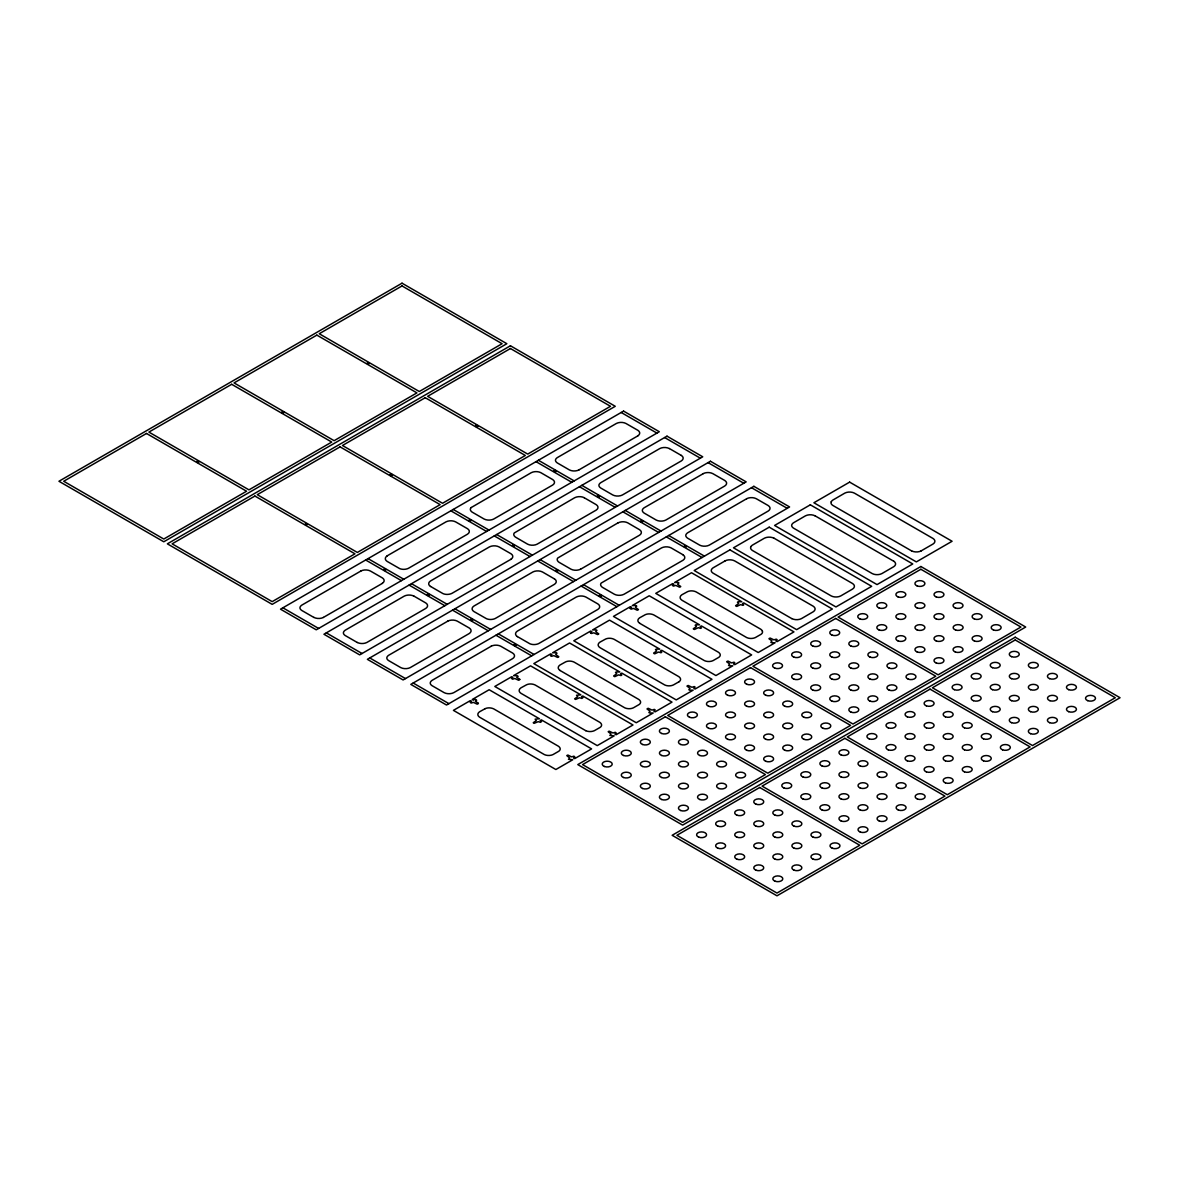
<?xml version="1.0" encoding="UTF-8"?>
<svg xmlns="http://www.w3.org/2000/svg" width="1179" height="1179" viewBox="0 0 1179 1179"><rect width="100%" height="100%" fill="white"/><g stroke="black" fill="none" stroke-linecap="round" stroke-linejoin="round"><path stroke-width="1.5" d="M360.907 571.004L301.942 605.048A8.297 4.79 0 0 0 300.35 606.581A6.219 3.596 0 0 0 300.527 609.322A8.489 4.908 0 0 0 301.942 610.545L313.85 617.428M387.11 555.869L446.075 521.825A7.074 4.082 0 0 1 455.58 521.855L467.518 528.708A7.074 4.082 0 0 1 467.488 534.19L408.553 568.249A7.413 4.274 0 0 1 403.94 569.339A6.588 3.802 0 0 1 399.475 568.484L387.11 561.381A7.074 4.082 0 0 1 387.154 555.898M323.385 617.428L382.35 583.384M578.904 469.905L637.868 435.862M510.949 559.288L451.984 593.332A7.413 4.274 0 0 1 447.372 594.408A6.588 3.802 0 0 1 442.906 593.553L430.541 586.449M447.769 621.156L388.805 655.2A8.297 4.79 0 0 0 387.213 656.732A6.219 3.596 0 0 0 387.39 659.474A8.489 4.908 0 0 0 388.805 660.697L400.713 667.579A7.074 4.082 0 0 0 410.277 667.594L469.213 633.536A7.074 4.082 0 0 0 469.257 628.009L457.305 621.156A7.074 4.082 0 0 0 447.74 621.127M618.12 522.798L557.785 557.991A6.219 3.581 0 0 0 557.299 560.158A7.767 4.48 0 0 0 559.155 562.354L571.063 569.221A7.074 4.082 0 0 0 580.554 569.206M580.599 569.221L639.563 535.178A7.074 4.082 0 0 0 639.519 529.695L627.655 522.798A7.074 4.082 0 0 0 618.15 522.828M725.159 560.865L713.236 567.747A7.988 4.613 0 0 0 711.556 569.472A6.278 3.625 0 0 0 711.983 572.228A8.651 4.996 0 0 0 713.236 573.245L791.861 618.651M921.108 550.902L933.031 544.02A7.074 4.082 0 0 0 933.061 538.494L854.407 493.131A7.074 4.082 0 0 0 844.842 493.102L832.963 499.999A7.988 4.613 0 0 0 831.283 501.723M485.144 708.682L479.573 711.777A7.089 4.097 0 0 0 479.647 717.23L544.403 754.604A6.735 3.891 0 0 0 552.98 754.589L558.654 751.332A6.322 3.655 0 0 0 560.04 748.149A7.914 4.569 0 0 0 558.242 746.13L493.913 708.992A7.84 4.524 0 0 0 490.7 707.989A6.19 3.581 0 0 0 485.144 708.682M585.801 730.7L521.015 693.34A7.089 4.097 0 0 1 520.926 687.858L526.541 684.793A6.19 3.581 0 0 1 532.097 684.085A7.84 4.524 0 0 1 535.31 685.087L599.639 722.226A7.914 4.569 0 0 1 601.437 724.245A6.322 3.655 0 0 1 600.052 727.443L594.363 730.685A6.735 3.891 0 0 1 585.816 730.7M911.588 550.902L832.963 505.511A8.651 4.996 0 0 1 831.711 504.479A6.278 3.625 0 0 1 831.283 501.738M815.087 515.827L893.711 561.219M621.186 412.473L656.924 433.106M664.632 437.556L700.355 458.189M708.063 462.625L743.802 483.257M751.495 487.693L787.233 508.326M669.392 448.551L681.3 455.433M773.999 538.169L852.609 583.561A7.074 4.082 0 0 1 852.579 589.043L840.701 595.955A7.074 4.082 0 0 1 831.21 595.926L752.556 550.549A8.489 4.908 0 0 1 751.156 549.326A6.219 3.596 0 0 1 750.979 546.584M538.405 460.267L574.144 480.899M581.837 485.35L617.575 505.983M625.268 510.419L661.006 531.051M668.699 535.502L704.438 556.134M536.018 461.652L571.756 482.285M579.449 486.721L615.187 507.353M622.88 511.804L658.619 532.436M666.312 536.872L702.05 557.505M584.209 497.73L596.132 504.612A7.074 4.082 0 0 1 596.161 510.124L537.167 544.153A7.074 4.082 0 0 1 527.602 544.167L515.724 537.27A7.767 4.48 0 0 1 513.867 535.074A6.219 3.581 0 0 1 514.353 532.923L574.689 497.73A7.074 4.082 0 0 1 584.253 497.7M682.995 554.764L671.087 547.881A7.074 4.082 0 0 0 661.581 547.896L601.216 583.06A6.219 3.581 0 0 0 600.73 585.226A7.767 4.48 0 0 0 602.587 587.422L614.495 594.304A7.074 4.082 0 0 0 623.986 594.275L682.995 560.261A7.074 4.082 0 0 0 682.95 554.778M453.222 509.446L488.961 530.078M496.654 534.529L532.392 555.162M540.085 559.598L575.824 580.23M583.517 584.681L619.255 605.313M450.85 510.816L486.588 531.464M494.281 535.9L530.019 556.532M537.712 560.968L573.451 581.601M581.144 586.051L616.882 606.684M639.681 623.293L704.467 660.653A6.735 3.891 0 0 0 713.03 660.638L718.718 657.381A6.322 3.655 0 0 0 720.104 654.198A7.914 4.569 0 0 0 718.306 652.179L653.977 615.04A7.84 4.524 0 0 0 650.764 614.023A6.19 3.581 0 0 0 645.208 614.731L639.622 617.825A7.089 4.097 0 0 0 639.711 623.278M554.381 578.86L542.473 571.977A7.074 4.082 0 0 0 532.908 571.962L473.973 606.021A7.074 4.082 0 0 0 473.943 611.547L486.337 618.621A6.588 3.802 0 0 0 490.803 619.491A7.413 4.274 0 0 0 495.416 618.4L554.381 584.357A7.074 4.082 0 0 0 554.425 578.83M517.404 636.601L529.769 643.705A6.588 3.802 0 0 0 534.234 644.559A7.413 4.274 0 0 0 538.847 643.483L597.812 609.44A7.074 4.082 0 0 0 597.856 603.913L585.904 597.06A7.074 4.082 0 0 0 576.339 597.031L517.404 631.104A7.074 4.082 0 0 0 517.375 636.616M368.054 558.625L403.793 579.257M411.486 583.693L447.224 604.326M454.917 608.777L490.656 629.409M498.349 633.845L534.087 654.478M560.025 670.483L624.811 707.842A6.735 3.891 0 0 0 633.388 707.827L639.062 704.57A6.322 3.655 0 0 0 640.448 701.387A7.914 4.569 0 0 0 638.65 699.368L574.32 662.23A7.84 4.524 0 0 0 571.108 661.213A6.19 3.581 0 0 0 565.552 661.92L559.981 665.015A7.089 4.097 0 0 0 560.054 670.468M365.667 559.996L401.405 580.628M409.098 585.079L444.837 605.711M452.53 610.147L488.268 630.78M495.961 635.23L531.7 655.863M413.873 596.073L425.781 602.955A7.074 4.082 0 0 1 425.737 608.438L366.816 642.496A7.074 4.082 0 0 1 357.325 642.481M357.281 642.496L345.373 635.628A8.489 4.908 0 0 1 343.973 634.405A6.219 3.596 0 0 1 343.796 631.649A8.297 4.79 0 0 1 345.373 630.117L404.338 596.073A7.074 4.082 0 0 1 413.829 596.102M282.886 607.804L318.61 628.436M326.318 632.872L362.056 653.505M369.749 657.941L405.488 678.588M413.181 683.024L448.919 703.657M510.92 559.259A7.074 4.082 0 0 0 510.993 553.762L499.041 546.909A7.074 4.082 0 0 0 489.477 546.879L430.541 580.952A7.074 4.082 0 0 0 430.512 586.464M669.363 448.58A7.074 4.082 0 0 0 659.827 448.536L600.892 482.594A8.356 4.834 0 0 0 599.418 483.935A6.219 3.581 0 0 0 599.359 486.676A8.445 4.878 0 0 0 600.892 488.106L612.8 494.974A7.074 4.082 0 0 0 622.365 495.003L681.3 460.93A7.074 4.082 0 0 0 681.344 455.418M360.877 570.975A7.074 4.082 0 0 1 370.398 571.019L382.35 577.887A7.074 4.082 0 0 1 382.305 583.369M323.414 617.442A7.074 4.082 0 0 1 313.879 617.398M637.839 435.832A7.074 4.082 0 0 0 637.913 430.335L625.961 423.482A7.074 4.082 0 0 0 616.396 423.453L557.461 457.526A8.356 4.834 0 0 0 555.987 458.852A6.219 3.581 0 0 0 555.928 461.608A8.445 4.878 0 0 0 557.461 463.023L569.369 469.905A7.074 4.082 0 0 0 578.933 469.92M762.386 631.148A6.322 3.655 0 0 1 761 634.331L755.312 637.588A6.735 3.891 0 0 1 746.764 637.603L681.963 600.244A7.089 4.097 0 0 1 681.889 594.761L687.49 591.696A6.19 3.581 0 0 1 693.06 590.988A7.84 4.524 0 0 1 696.258 591.991L760.588 629.129A7.914 4.569 0 0 1 762.386 631.148M750.964 546.584A8.297 4.79 0 0 1 752.556 545.052L764.464 538.169A7.074 4.082 0 0 1 773.955 538.199M725.114 560.85A7.074 4.082 0 0 1 734.65 560.895L813.304 606.271A7.074 4.082 0 0 1 813.274 611.739L801.396 618.651A7.074 4.082 0 0 1 791.89 618.621M815.057 515.842A7.074 4.082 0 0 0 805.522 515.798L793.644 522.695A8.356 4.834 0 0 0 792.185 524.036A6.219 3.581 0 0 0 792.111 526.792A8.445 4.878 0 0 0 793.644 528.207L872.268 573.598A7.074 4.082 0 0 0 881.833 573.613L893.711 566.716A7.074 4.082 0 0 0 893.756 561.189M921.153 550.917A7.074 4.082 0 0 1 911.618 550.873M478.379 703.273L475.329 701.284C478.851 700.252 474.194 698.174 473.427 700.193L472.234 699.501L489.152 689.73L539.422 718.763L535.133 719.175L536.327 720.546L533.276 722.683A1.99 1.15 0 0 0 534.175 723.317L538.228 721.651L540.542 722.344L541.559 721.46L540.129 720.546L541.323 719.853L591.593 748.886L574.674 758.642L573.495 757.964L574.88 757.036L573.967 756.166L571.579 756.859L567.998 755.091A1.99 1.15 0 0 0 566.79 755.621L569.678 757.964L568.47 759.291L572.773 759.748L555.854 769.519L453.414 710.362L470.333 700.606L471.526 701.284L470.126 702.212L471.04 703.082L473.427 702.389L477.141 704.143A1.99 1.15 0 0 0 478.232 703.627L478.365 703.406M519.777 679.369L519.659 679.679A1.99 1.15 0 0 1 518.539 680.239L514.825 678.485L512.541 679.222L511.524 678.352L512.909 677.394L511.73 676.702L494.812 686.473L597.252 745.614L614.171 735.843L609.867 735.401L611.076 734.06L608.187 731.717A1.99 1.15 0 0 1 609.263 731.201L612.977 732.955L615.364 732.277L616.278 733.132L614.893 734.06L616.072 734.753L632.99 724.982L582.721 695.964L581.527 696.642L582.971 697.6L581.94 698.44L579.626 697.747L575.573 699.412A1.99 1.15 0 0 1 574.674 698.793L577.725 696.642L576.531 695.271L580.82 694.858L530.55 665.84L513.631 675.596L517.581 675.818L518.097 676.495L516.726 677.394L519.777 679.369M369.454 363.294C366.978 366.212 366.035 360.656 369.454 363.294M477.849 425.884C475.52 428.832 474.4 423.202 477.849 425.928M199.059 461.667C196.672 464.511 195.729 459.147 199.059 461.667M307.454 524.257C305.14 527.16 304.02 521.722 307.454 524.301M550.519 655.495L550.726 655.863A5.733 3.316 0 0 0 551.521 656.32L553.835 655.627L557.52 657.381A1.872 1.076 0 0 0 558.802 656.732L555.736 654.522L556.989 653.21A5.733 3.316 0 0 0 556.134 652.724L552.642 652.739L569.56 642.968L619.83 671.986L616.425 671.942A5.733 3.316 0 0 0 615.512 672.443L616.735 673.784L613.684 675.906A1.872 1.076 0 0 0 614.804 676.643L618.636 674.874L620.95 675.567A5.733 3.316 0 0 0 621.76 675.11L620.537 673.784L621.731 673.091L672.001 702.109L655.097 711.88L653.903 711.188L655.141 709.876A5.733 3.316 0 0 0 654.301 709.39L651.987 710.097L648.303 708.328A1.872 1.076 0 0 0 647.035 708.977L650.086 711.188L648.877 712.529A5.733 3.316 0 0 0 649.688 713L653.181 712.986L636.262 722.742L533.822 663.6L550.74 653.829L551.934 654.522L550.534 655.421M590.487 632.666L590.694 633.035A5.733 3.316 0 0 0 591.49 633.491L593.803 632.799L597.488 634.553A1.872 1.076 0 0 0 598.77 633.904L595.704 631.693L596.942 630.382A5.733 3.316 0 0 0 596.102 629.895L592.61 629.91L609.528 620.139L659.798 649.157L656.394 649.113A5.733 3.316 0 0 0 655.48 649.614L656.703 650.955L653.652 653.078A1.872 1.076 0 0 0 654.772 653.814L658.604 652.046L660.918 652.753A5.733 3.316 0 0 0 661.728 652.282L660.505 650.955L661.699 650.263L711.969 679.281L695.05 689.052L693.871 688.359L695.065 687.033A5.733 3.316 0 0 0 694.269 686.561L691.955 687.269L688.271 685.5A1.872 1.076 0 0 0 686.989 686.149L690.054 688.359L688.845 689.7A5.733 3.316 0 0 0 689.656 690.172L693.149 690.157L676.23 699.913L573.79 640.772L590.708 631.001L591.887 631.693L590.487 632.622M630.161 608.305L630.382 608.673A5.733 3.316 0 0 0 631.178 609.13L633.491 608.438L637.176 610.191A1.872 1.076 0 0 0 638.443 609.543L635.393 607.332L636.748 606.153A5.733 3.316 0 0 0 635.79 605.534L632.298 605.549L649.216 595.778L699.486 624.796L695.978 624.796A5.733 3.316 0 0 0 695.168 625.253L696.391 626.594L693.326 628.716A1.872 1.076 0 0 0 694.46 629.453L698.292 627.685L700.606 628.378A5.733 3.316 0 0 0 701.417 627.921L700.193 626.594L701.387 625.902L751.657 654.92L734.738 664.691L733.544 663.998L734.753 662.657A5.733 3.316 0 0 0 733.957 662.2L731.643 662.907L728.091 661.124A1.872 1.076 0 0 0 726.677 661.787L729.742 663.998L728.534 665.339A5.733 3.316 0 0 0 729.344 665.811L732.837 665.796L715.918 675.552L613.478 616.411L630.397 606.64L631.576 607.332L630.175 608.231M672.457 585.256L672.664 585.624A5.733 3.316 0 0 0 673.474 586.096L675.773 585.388L679.458 587.157A1.872 1.076 0 0 0 680.74 586.508L677.674 584.283L678.883 582.957A5.733 3.316 0 0 0 678.087 582.485L674.58 582.5L691.498 572.729L741.768 601.762L738.26 601.747A5.733 3.316 0 0 0 737.45 602.218L738.673 603.545L735.622 605.682A1.872 1.076 0 0 0 736.742 606.419L740.574 604.65L742.903 605.343A5.733 3.316 0 0 0 743.698 604.886L742.49 603.545L743.684 602.867L793.953 631.885L777.035 641.656L775.841 640.963L777.123 639.681A5.733 3.316 0 0 0 776.239 639.165L773.94 639.858L770.255 638.104A1.872 1.076 0 0 0 768.973 638.753L772.024 640.963L770.83 642.304A5.733 3.316 0 0 0 771.626 642.761L775.119 642.747L758.215 652.518L655.76 593.376L672.678 583.605L673.872 584.283L672.472 585.197M281.53 412.444C284.419 415.229 284.891 409.702 281.545 412.399M389.94 475.034C393.255 477.79 392.563 472.175 389.94 475.034M471.173 520.44C468.697 523.329 467.871 517.905 471.173 520.44M514.604 545.523C512.379 548.368 511.141 543.033 514.604 545.523M558.05 570.592C556.002 573.466 554.41 568.145 558.05 570.592M601.482 595.675C598.976 598.505 598.166 593.14 601.482 595.675M553.717 471.232C556.974 473.958 556.532 468.402 553.732 471.187M597.163 496.315C600.391 498.997 600.037 493.588 597.178 496.212M640.595 521.383C643.955 524.066 643.144 518.672 640.61 521.28M684.026 546.466C687.195 549.208 686.871 543.77 684.026 546.408M386.005 569.619C383.514 572.508 382.733 567.055 386.005 569.619M429.436 594.702C426.798 597.547 426.253 592.123 429.436 594.702M472.867 619.771C470.627 622.615 469.389 617.28 472.867 619.771M516.299 644.854C514.177 647.728 512.806 642.349 516.299 644.854M471.187 507.559L470.922 507.84A6.219 3.581 0 0 0 470.436 510.006A7.767 4.48 0 0 0 472.293 512.202L484.201 519.069A7.074 4.082 0 0 0 493.692 519.055L552.7 485.026A7.074 4.082 0 0 0 552.656 479.544L540.778 472.646A7.074 4.082 0 0 0 531.287 472.676L471.187 507.559M679.03 681.742L673.342 684.984A6.735 3.891 0 0 1 664.794 684.999L599.993 647.654A7.089 4.097 0 0 1 599.919 642.172L605.52 639.092A6.19 3.581 0 0 1 611.076 638.384A7.84 4.524 0 0 1 614.288 639.401L678.618 676.54A7.914 4.569 0 0 1 680.416 678.559A6.322 3.655 0 0 1 679.03 681.742M402.024 283.196L58.95 481.268L163.778 541.78L506.852 343.708L402.024 283.196M146.505 433.459L63.71 481.268L163.778 539.039L246.573 491.23L146.505 433.459M231.673 384.295L148.893 432.089L248.961 489.86L331.741 442.066L231.673 384.295M316.856 335.116L234.061 382.91L334.129 440.681L416.924 392.887L316.856 335.116M402.024 285.937L319.244 333.745L419.297 391.516L502.092 343.708L402.024 285.937M510.433 345.771L167.359 543.843L272.187 604.37L615.261 406.298L510.433 345.771M254.915 496.05L172.119 543.843L272.187 601.629L354.967 553.821L254.915 496.05M340.083 446.87L257.287 494.679L357.355 552.45L440.15 504.641L340.083 446.87M425.251 397.706L342.47 445.5L442.538 503.271L525.318 455.477L425.251 397.706M510.433 348.527L427.638 396.321L527.706 454.092L610.501 406.298L510.433 348.527M623.573 411.103L280.499 609.175L316.237 629.807L659.312 431.735L623.573 411.103M667.005 436.171L323.93 634.243L359.669 654.876L702.743 456.804L667.005 436.171M710.436 461.254L367.362 659.326L403.1 679.959L746.174 481.887L710.436 461.254M703.288 473.634L644.323 507.677A8.356 4.834 0 0 0 642.85 509.004A6.219 3.581 0 0 0 642.791 511.76A8.445 4.878 0 0 0 644.323 513.174L656.231 520.057A7.074 4.082 0 0 0 665.796 520.072L724.731 486.013A7.074 4.082 0 0 0 724.776 480.487L712.823 473.634A7.074 4.082 0 0 0 703.259 473.604M753.867 486.323L410.793 684.395L446.532 705.027L789.606 506.955L753.867 486.323M491.201 646.225L432.236 680.268A8.297 4.79 0 0 0 430.644 681.801A6.219 3.596 0 0 0 430.821 684.557A8.489 4.908 0 0 0 432.236 685.78L444.144 692.648A7.074 4.082 0 0 0 453.709 692.677L512.644 658.604A7.074 4.082 0 0 0 512.688 653.092L500.736 646.225A7.074 4.082 0 0 0 491.171 646.21M746.72 498.702L687.755 532.746A8.356 4.834 0 0 0 686.296 534.087A6.219 3.581 0 0 0 686.222 536.828A8.445 4.878 0 0 0 687.755 538.258L699.663 545.125A7.074 4.082 0 0 0 709.227 545.155L768.163 511.082A7.074 4.082 0 0 0 768.207 505.555L756.255 498.702A7.074 4.082 0 0 0 746.69 498.688M729.919 549.871L694.18 570.503L796.621 629.645L832.359 609.012L729.919 549.871M769.224 527.175L733.485 547.808L835.94 606.949L871.679 586.317L769.224 527.175M810.327 504.818L774.588 525.451L877.043 584.592L912.767 563.96L810.327 504.818M849.632 482.123L813.893 502.755L916.348 561.897L952.087 541.264L849.632 482.123M920.873 566.509L577.784 764.596L682.626 825.108L1025.701 627.036L920.873 566.509M665.354 716.788L582.559 764.596L682.626 822.367L765.407 774.559L665.354 716.788M750.522 667.609L667.727 715.417L767.794 773.188L850.59 725.38L750.522 667.609M835.69 618.444L752.909 666.238L852.962 724.009L935.758 676.215L835.69 618.444M920.873 569.265L838.077 617.059L938.145 674.83L1020.926 627.036L920.873 569.265M1015.222 637.22L672.148 835.292L776.976 895.804L1120.05 697.732L1015.222 637.22M759.703 787.484L676.908 835.292L776.976 893.063L859.756 845.255L759.703 787.484M844.871 738.319L762.076 786.113L862.144 843.884L944.939 796.09L844.871 738.319M930.039 689.14L847.259 736.934L947.326 794.705L1030.107 746.911L930.039 689.14M1015.222 639.961L932.427 687.77L1032.495 745.541L1115.29 697.732L1015.222 639.961M1030.593 689.671A4.996 2.889 0 0 0 1038.316 687.416A4.996 2.889 0 0 0 1031.08 684.675A4.996 2.889 0 0 0 1030.593 689.671M1049.958 700.709A4.996 2.889 0 0 0 1057.475 698.233A4.996 2.889 0 0 0 1050.003 695.713A4.996 2.889 0 0 0 1049.958 700.709M1087.775 700.68A4.996 2.889 0 0 0 1095.497 698.425A4.996 2.889 0 0 0 1088.261 695.684A4.996 2.889 0 0 0 1087.775 700.68M1068.705 689.671A4.996 2.889 0 0 0 1076.442 687.416A4.996 2.889 0 0 0 1069.191 684.675A4.996 2.889 0 0 0 1068.705 689.671M1068.705 711.674A4.996 2.889 0 0 0 1076.442 709.434A4.996 2.889 0 0 0 1069.191 706.693A4.996 2.889 0 0 0 1068.705 711.674M1049.649 678.662A4.996 2.889 0 0 0 1057.386 676.422A4.996 2.889 0 0 0 1050.135 673.681A4.996 2.889 0 0 0 1049.649 678.662M1049.649 722.683A4.996 2.889 0 0 0 1057.386 720.428A4.996 2.889 0 0 0 1050.135 717.687A4.996 2.889 0 0 0 1049.649 722.683M1030.593 667.668A4.996 2.889 0 0 0 1038.316 665.413A4.996 2.889 0 0 0 1031.08 662.672A4.996 2.889 0 0 0 1030.593 667.668M860.243 832.035A4.996 2.889 0 0 0 867.965 829.78A4.996 2.889 0 0 0 860.729 827.054A4.996 2.889 0 0 0 860.243 832.035M841.187 799.023A4.996 2.889 0 0 0 848.909 796.768A4.996 2.889 0 0 0 841.673 794.027A4.996 2.889 0 0 0 841.187 799.023M841.187 821.026A4.996 2.889 0 0 0 848.909 818.786A4.996 2.889 0 0 0 841.673 816.045A4.996 2.889 0 0 0 841.187 821.026M822.117 766.011A4.996 2.889 0 0 0 829.854 763.756A4.996 2.889 0 0 0 822.603 761.015A4.996 2.889 0 0 0 822.117 766.011M822.117 788.014A4.996 2.889 0 0 0 829.854 785.774A4.996 2.889 0 0 0 822.603 783.033A4.996 2.889 0 0 0 822.117 788.014M822.117 810.032A4.996 2.889 0 0 0 829.854 807.777A4.996 2.889 0 0 0 822.603 805.036A4.996 2.889 0 0 0 822.117 810.032M832.256 848.202A4.996 2.889 0 0 0 839.979 845.947A4.996 2.889 0 0 0 832.742 843.206A4.996 2.889 0 0 0 832.256 848.202M803.061 777.02A4.996 2.889 0 0 0 810.798 774.765A4.996 2.889 0 0 0 803.547 772.024A4.996 2.889 0 0 0 803.061 777.02M803.061 799.023A4.996 2.889 0 0 0 810.798 796.768A4.996 2.889 0 0 0 803.547 794.027A4.996 2.889 0 0 0 803.061 799.023M813.186 837.193A4.996 2.889 0 0 0 820.923 834.938A4.996 2.889 0 0 0 813.672 832.212A4.996 2.889 0 0 0 813.186 837.193M813.186 859.196A4.996 2.889 0 0 0 820.923 856.956A4.996 2.889 0 0 0 813.672 854.215A4.996 2.889 0 0 0 813.186 859.196M784.006 788.014A4.996 2.889 0 0 0 791.728 785.774A4.996 2.889 0 0 0 784.492 783.033A4.996 2.889 0 0 0 784.006 788.014M794.13 826.184A4.996 2.889 0 0 0 801.853 823.944A4.996 2.889 0 0 0 794.617 821.203A4.996 2.889 0 0 0 794.13 826.184M794.13 848.202A4.996 2.889 0 0 0 801.853 845.947A4.996 2.889 0 0 0 794.617 843.206A4.996 2.889 0 0 0 794.13 848.202M775.075 815.19A4.996 2.889 0 0 0 782.797 812.935A4.996 2.889 0 0 0 775.561 810.194A4.996 2.889 0 0 0 775.075 815.19M794.13 870.205A4.996 2.889 0 0 0 801.853 867.95A4.996 2.889 0 0 0 794.617 865.224A4.996 2.889 0 0 0 794.13 870.205M775.075 837.193A4.996 2.889 0 0 0 782.797 834.938A4.996 2.889 0 0 0 775.561 832.212A4.996 2.889 0 0 0 775.075 837.193M860.243 810.032A4.996 2.889 0 0 0 867.965 807.777A4.996 2.889 0 0 0 860.729 805.036A4.996 2.889 0 0 0 860.243 810.032M860.243 788.014A4.996 2.889 0 0 0 867.965 785.774A4.996 2.889 0 0 0 860.729 783.033A4.996 2.889 0 0 0 860.243 788.014M841.187 755.002A4.996 2.889 0 0 0 848.909 752.762A4.996 2.889 0 0 0 841.673 750.021A4.996 2.889 0 0 0 841.187 755.002M841.187 777.02A4.996 2.889 0 0 0 848.909 774.765A4.996 2.889 0 0 0 841.673 772.024A4.996 2.889 0 0 0 841.187 777.02M879.298 821.026A4.996 2.889 0 0 0 887.035 818.786A4.996 2.889 0 0 0 879.785 816.045A4.996 2.889 0 0 0 879.298 821.026M945.411 760.853A4.996 2.889 0 0 0 953.148 758.598A4.996 2.889 0 0 0 945.897 755.857A4.996 2.889 0 0 0 945.411 760.853M945.411 738.85A4.996 2.889 0 0 0 953.148 736.595A4.996 2.889 0 0 0 945.897 733.854A4.996 2.889 0 0 0 945.411 738.85M926.355 705.838A4.996 2.889 0 0 0 934.092 703.583A4.996 2.889 0 0 0 926.841 700.842A4.996 2.889 0 0 0 926.355 705.838M945.411 782.856A4.996 2.889 0 0 0 953.148 780.616A4.996 2.889 0 0 0 945.897 777.875A4.996 2.889 0 0 0 945.411 782.856M926.355 727.841A4.996 2.889 0 0 0 934.092 725.586A4.996 2.889 0 0 0 926.841 722.845A4.996 2.889 0 0 0 926.355 727.841M926.355 749.844A4.996 2.889 0 0 0 934.092 747.604A4.996 2.889 0 0 0 926.841 744.863A4.996 2.889 0 0 0 926.355 749.844M926.355 771.862A4.996 2.889 0 0 0 934.092 769.607A4.996 2.889 0 0 0 926.841 766.866A4.996 2.889 0 0 0 926.355 771.862M907.299 716.832A4.996 2.889 0 0 0 915.022 714.592A4.996 2.889 0 0 0 907.786 711.851A4.996 2.889 0 0 0 907.299 716.832M907.299 738.85A4.996 2.889 0 0 0 915.022 736.595A4.996 2.889 0 0 0 907.786 733.854A4.996 2.889 0 0 0 907.299 738.85M907.299 760.853A4.996 2.889 0 0 0 915.022 758.598A4.996 2.889 0 0 0 907.786 755.857A4.996 2.889 0 0 0 907.299 760.853M917.424 799.023A4.996 2.889 0 0 0 925.147 796.768A4.996 2.889 0 0 0 917.91 794.027A4.996 2.889 0 0 0 917.424 799.023M888.244 727.841A4.996 2.889 0 0 0 895.966 725.586A4.996 2.889 0 0 0 888.73 722.845A4.996 2.889 0 0 0 888.244 727.841M888.244 749.844A4.996 2.889 0 0 0 895.966 747.604A4.996 2.889 0 0 0 888.73 744.863A4.996 2.889 0 0 0 888.244 749.844M898.369 788.014A4.996 2.889 0 0 0 906.091 785.774A4.996 2.889 0 0 0 898.855 783.033A4.996 2.889 0 0 0 898.369 788.014M898.369 810.032A4.996 2.889 0 0 0 906.091 807.777A4.996 2.889 0 0 0 898.855 805.036A4.996 2.889 0 0 0 898.369 810.032M869.174 738.85A4.996 2.889 0 0 0 876.911 736.595A4.996 2.889 0 0 0 869.66 733.854A4.996 2.889 0 0 0 869.174 738.85M879.298 777.02A4.996 2.889 0 0 0 887.035 774.765A4.996 2.889 0 0 0 879.785 772.024A4.996 2.889 0 0 0 879.298 777.02M879.298 799.023A4.996 2.889 0 0 0 887.035 796.768A4.996 2.889 0 0 0 879.785 794.027A4.996 2.889 0 0 0 879.298 799.023M860.243 766.011A4.996 2.889 0 0 0 867.965 763.756A4.996 2.889 0 0 0 860.729 761.015A4.996 2.889 0 0 0 860.243 766.011M1011.538 700.68A4.996 2.889 0 0 0 1019.26 698.425A4.996 2.889 0 0 0 1012.024 695.684A4.996 2.889 0 0 0 1011.538 700.68M1011.538 722.683A4.996 2.889 0 0 0 1019.26 720.428A4.996 2.889 0 0 0 1012.024 717.687A4.996 2.889 0 0 0 1011.538 722.683M992.467 667.668A4.996 2.889 0 0 0 1000.205 665.413A4.996 2.889 0 0 0 992.954 662.672A4.996 2.889 0 0 0 992.467 667.668M992.467 689.671A4.996 2.889 0 0 0 1000.205 687.416A4.996 2.889 0 0 0 992.954 684.675A4.996 2.889 0 0 0 992.467 689.671M992.467 711.674A4.996 2.889 0 0 0 1000.205 709.434A4.996 2.889 0 0 0 992.954 706.693A4.996 2.889 0 0 0 992.467 711.674M1002.592 749.844A4.996 2.889 0 0 0 1010.329 747.604A4.996 2.889 0 0 0 1003.078 744.863A4.996 2.889 0 0 0 1002.592 749.844M973.412 678.662A4.996 2.889 0 0 0 981.134 676.422A4.996 2.889 0 0 0 973.898 673.681A4.996 2.889 0 0 0 973.412 678.662M973.412 700.68A4.996 2.889 0 0 0 981.134 698.425A4.996 2.889 0 0 0 973.898 695.684A4.996 2.889 0 0 0 973.412 700.68M983.537 738.85A4.996 2.889 0 0 0 991.259 736.595A4.996 2.889 0 0 0 984.023 733.854A4.996 2.889 0 0 0 983.537 738.85M983.551 760.853A4.996 2.889 0 0 0 991.259 758.583A4.996 2.889 0 0 0 983.993 755.857A4.996 2.889 0 0 0 983.551 760.853M954.356 689.671A4.996 2.889 0 0 0 962.079 687.416A4.996 2.889 0 0 0 954.843 684.675A4.996 2.889 0 0 0 954.356 689.671M964.481 727.841A4.996 2.889 0 0 0 972.203 725.586A4.996 2.889 0 0 0 964.967 722.845A4.996 2.889 0 0 0 964.481 727.841M964.481 749.844A4.996 2.889 0 0 0 972.203 747.604A4.996 2.889 0 0 0 964.967 744.863A4.996 2.889 0 0 0 964.481 749.844M964.481 771.862A4.996 2.889 0 0 0 972.203 769.607A4.996 2.889 0 0 0 964.967 766.866A4.996 2.889 0 0 0 964.481 771.862M945.411 716.832A4.996 2.889 0 0 0 953.148 714.592A4.996 2.889 0 0 0 945.897 711.851A4.996 2.889 0 0 0 945.411 716.832M1030.593 711.674A4.996 2.889 0 0 0 1038.316 709.434A4.996 2.889 0 0 0 1031.08 706.693A4.996 2.889 0 0 0 1030.593 711.674M1011.553 656.659A4.996 2.889 0 0 0 1019.26 654.374A4.996 2.889 0 0 0 1011.995 651.663A4.996 2.889 0 0 0 1011.553 656.659M1030.593 733.692A4.996 2.889 0 0 0 1038.316 731.437A4.996 2.889 0 0 0 1031.08 728.696A4.996 2.889 0 0 0 1030.593 733.692M1011.538 678.662A4.996 2.889 0 0 0 1019.26 676.422A4.996 2.889 0 0 0 1012.024 673.681A4.996 2.889 0 0 0 1011.538 678.662M756.004 804.181A4.996 2.889 0 0 0 763.741 801.926A4.996 2.889 0 0 0 756.491 799.185A4.996 2.889 0 0 0 756.004 804.181M775.075 859.196A4.996 2.889 0 0 0 782.797 856.956A4.996 2.889 0 0 0 775.561 854.215A4.996 2.889 0 0 0 775.075 859.196M756.004 826.184A4.996 2.889 0 0 0 763.741 823.944A4.996 2.889 0 0 0 756.491 821.203A4.996 2.889 0 0 0 756.004 826.184M775.075 881.214A4.996 2.889 0 0 0 782.797 878.959A4.996 2.889 0 0 0 775.561 876.218A4.996 2.889 0 0 0 775.075 881.214M756.004 848.202A4.996 2.889 0 0 0 763.741 845.947A4.996 2.889 0 0 0 756.491 843.206A4.996 2.889 0 0 0 756.004 848.202M736.949 815.19A4.996 2.889 0 0 0 744.671 812.935A4.996 2.889 0 0 0 737.435 810.194A4.996 2.889 0 0 0 736.949 815.19M756.004 870.205A4.996 2.889 0 0 0 763.741 867.95A4.996 2.889 0 0 0 756.491 865.224A4.996 2.889 0 0 0 756.004 870.205M736.949 837.193A4.996 2.889 0 0 0 744.671 834.938A4.996 2.889 0 0 0 737.435 832.212A4.996 2.889 0 0 0 736.949 837.193M736.949 859.196A4.996 2.889 0 0 0 744.671 856.956A4.996 2.889 0 0 0 737.435 854.215A4.996 2.889 0 0 0 736.949 859.196M717.893 826.184A4.996 2.889 0 0 0 725.616 823.944A4.996 2.889 0 0 0 718.379 821.203A4.996 2.889 0 0 0 717.893 826.184M717.893 848.202A4.996 2.889 0 0 0 725.616 845.947A4.996 2.889 0 0 0 718.379 843.206A4.996 2.889 0 0 0 717.893 848.202M698.823 837.193A4.996 2.889 0 0 0 706.56 834.938A4.996 2.889 0 0 0 699.309 832.212A4.996 2.889 0 0 0 698.823 837.193M974.385 618.975A4.996 2.889 0 0 0 982.092 616.691A4.996 2.889 0 0 0 974.812 613.979A4.996 2.889 0 0 0 974.385 618.975M974.385 640.978A4.996 2.889 0 0 0 982.092 638.709A4.996 2.889 0 0 0 974.812 635.982A4.996 2.889 0 0 0 974.385 640.978M955.314 607.966A4.996 2.889 0 0 0 963.022 605.697A4.996 2.889 0 0 0 955.756 602.97A4.996 2.889 0 0 0 955.314 607.966M955.314 651.987A4.996 2.889 0 0 0 963.022 649.703A4.996 2.889 0 0 0 955.756 646.991A4.996 2.889 0 0 0 955.314 651.987M936.259 596.957A4.996 2.889 0 0 0 943.966 594.688A4.996 2.889 0 0 0 936.701 591.976A4.996 2.889 0 0 0 936.259 596.957M955.609 630.013A4.996 2.889 0 0 0 963.125 627.537A4.996 2.889 0 0 0 955.653 625.017A4.996 2.889 0 0 0 955.609 630.013M993.44 629.969A4.996 2.889 0 0 0 1001.148 627.7A4.996 2.889 0 0 0 993.882 624.988A4.996 2.889 0 0 0 993.44 629.969M889.202 690.157A4.996 2.889 0 0 0 896.91 687.873A4.996 2.889 0 0 0 889.644 685.161A4.996 2.889 0 0 0 889.202 690.157M870.146 657.145A4.996 2.889 0 0 0 877.854 654.861A4.996 2.889 0 0 0 870.588 652.149A4.996 2.889 0 0 0 870.146 657.145M860.022 618.975A4.996 2.889 0 0 0 867.729 616.691A4.996 2.889 0 0 0 860.464 613.979A4.996 2.889 0 0 0 860.022 618.975M870.131 679.148A4.996 2.889 0 0 0 877.854 676.893A4.996 2.889 0 0 0 870.618 674.167A4.996 2.889 0 0 0 870.131 679.148M870.131 701.166A4.996 2.889 0 0 0 877.854 698.911A4.996 2.889 0 0 0 870.618 696.17A4.996 2.889 0 0 0 870.131 701.166M851.091 646.136A4.996 2.889 0 0 0 858.798 643.867A4.996 2.889 0 0 0 851.518 641.14A4.996 2.889 0 0 0 851.091 646.136M936.259 618.975A4.996 2.889 0 0 0 943.966 616.691A4.996 2.889 0 0 0 936.701 613.979A4.996 2.889 0 0 0 936.259 618.975M936.259 640.978A4.996 2.889 0 0 0 943.966 638.709A4.996 2.889 0 0 0 936.701 635.982A4.996 2.889 0 0 0 936.259 640.978M936.244 662.996A4.996 2.889 0 0 0 943.966 660.741A4.996 2.889 0 0 0 936.73 658A4.996 2.889 0 0 0 936.244 662.996M917.203 585.963A4.996 2.889 0 0 0 924.911 583.679A4.996 2.889 0 0 0 917.645 580.967A4.996 2.889 0 0 0 917.203 585.963M917.203 607.966A4.996 2.889 0 0 0 924.911 605.697A4.996 2.889 0 0 0 917.645 602.97A4.996 2.889 0 0 0 917.203 607.966M917.203 629.969A4.996 2.889 0 0 0 924.911 627.7A4.996 2.889 0 0 0 917.645 624.988A4.996 2.889 0 0 0 917.203 629.969M917.203 651.987A4.996 2.889 0 0 0 924.911 649.703A4.996 2.889 0 0 0 917.645 646.991A4.996 2.889 0 0 0 917.203 651.987M898.147 596.957A4.996 2.889 0 0 0 905.84 594.688A4.996 2.889 0 0 0 898.575 591.976A4.996 2.889 0 0 0 898.147 596.957M898.147 618.975A4.996 2.889 0 0 0 905.84 616.691A4.996 2.889 0 0 0 898.575 613.979A4.996 2.889 0 0 0 898.147 618.975M908.243 679.148A4.996 2.889 0 0 0 915.98 676.893A4.996 2.889 0 0 0 908.729 674.167A4.996 2.889 0 0 0 908.243 679.148M898.147 640.978A4.996 2.889 0 0 0 905.84 638.709A4.996 2.889 0 0 0 898.575 635.982A4.996 2.889 0 0 0 898.147 640.978M879.077 607.966A4.996 2.889 0 0 0 886.785 605.697A4.996 2.889 0 0 0 879.519 602.97A4.996 2.889 0 0 0 879.077 607.966M889.187 668.154A4.996 2.889 0 0 0 896.91 665.899A4.996 2.889 0 0 0 889.673 663.158A4.996 2.889 0 0 0 889.187 668.154M879.077 629.969A4.996 2.889 0 0 0 886.785 627.7A4.996 2.889 0 0 0 879.519 624.988A4.996 2.889 0 0 0 879.077 629.969M851.061 668.154A4.996 2.889 0 0 0 858.798 665.899A4.996 2.889 0 0 0 851.547 663.158A4.996 2.889 0 0 0 851.061 668.154M851.061 690.157A4.996 2.889 0 0 0 858.798 687.902A4.996 2.889 0 0 0 851.547 685.161A4.996 2.889 0 0 0 851.061 690.157M851.061 712.16A4.996 2.889 0 0 0 858.798 709.905A4.996 2.889 0 0 0 851.547 707.179A4.996 2.889 0 0 0 851.061 712.16M832.02 635.127A4.996 2.889 0 0 0 839.728 632.858A4.996 2.889 0 0 0 832.462 630.146A4.996 2.889 0 0 0 832.02 635.127M832.02 657.145A4.996 2.889 0 0 0 839.728 654.861A4.996 2.889 0 0 0 832.462 652.149A4.996 2.889 0 0 0 832.02 657.145M832.006 679.148A4.996 2.889 0 0 0 839.728 676.893A4.996 2.889 0 0 0 832.492 674.167A4.996 2.889 0 0 0 832.006 679.148M832.006 701.166A4.996 2.889 0 0 0 839.728 698.911A4.996 2.889 0 0 0 832.492 696.17A4.996 2.889 0 0 0 832.006 701.166M812.965 646.136A4.996 2.889 0 0 0 820.672 643.867A4.996 2.889 0 0 0 813.407 641.14A4.996 2.889 0 0 0 812.965 646.136M812.95 668.154A4.996 2.889 0 0 0 820.672 665.899A4.996 2.889 0 0 0 813.436 663.158A4.996 2.889 0 0 0 812.95 668.154M812.95 690.157A4.996 2.889 0 0 0 820.672 687.902A4.996 2.889 0 0 0 813.436 685.161A4.996 2.889 0 0 0 812.95 690.157M823.075 728.327A4.996 2.889 0 0 0 830.797 726.072A4.996 2.889 0 0 0 823.561 723.331A4.996 2.889 0 0 0 823.075 728.327M793.909 657.145A4.996 2.889 0 0 0 801.617 654.861A4.996 2.889 0 0 0 794.351 652.149A4.996 2.889 0 0 0 793.909 657.145M804.004 717.318A4.996 2.889 0 0 0 811.741 715.063A4.996 2.889 0 0 0 804.491 712.337A4.996 2.889 0 0 0 804.004 717.318M793.88 679.148A4.996 2.889 0 0 0 801.617 676.893A4.996 2.889 0 0 0 794.366 674.167A4.996 2.889 0 0 0 793.88 679.148M804.004 739.336A4.996 2.889 0 0 0 811.741 737.081A4.996 2.889 0 0 0 804.491 734.34A4.996 2.889 0 0 0 804.004 739.336M784.949 706.324A4.996 2.889 0 0 0 792.686 704.069A4.996 2.889 0 0 0 785.435 701.328A4.996 2.889 0 0 0 784.949 706.324M774.854 668.154A4.996 2.889 0 0 0 782.547 665.87A4.996 2.889 0 0 0 775.281 663.158A4.996 2.889 0 0 0 774.854 668.154M784.949 728.327A4.996 2.889 0 0 0 792.686 726.072A4.996 2.889 0 0 0 785.435 723.331A4.996 2.889 0 0 0 784.949 728.327M784.949 750.33A4.996 2.889 0 0 0 792.686 748.076A4.996 2.889 0 0 0 785.435 745.349A4.996 2.889 0 0 0 784.949 750.33M765.893 695.315A4.996 2.889 0 0 0 773.616 693.06A4.996 2.889 0 0 0 766.379 690.319A4.996 2.889 0 0 0 765.893 695.315M699.781 777.506A4.996 2.889 0 0 0 707.503 775.251A4.996 2.889 0 0 0 700.267 772.51A4.996 2.889 0 0 0 699.781 777.506M699.781 755.488A4.996 2.889 0 0 0 707.503 753.234A4.996 2.889 0 0 0 700.267 750.507A4.996 2.889 0 0 0 699.781 755.488M699.781 799.509A4.996 2.889 0 0 0 707.503 797.255A4.996 2.889 0 0 0 700.267 794.513A4.996 2.889 0 0 0 699.781 799.509M680.71 744.494A4.996 2.889 0 0 0 688.448 742.239A4.996 2.889 0 0 0 681.197 739.498A4.996 2.889 0 0 0 680.71 744.494M765.893 717.318A4.996 2.889 0 0 0 773.616 715.063A4.996 2.889 0 0 0 766.379 712.337A4.996 2.889 0 0 0 765.893 717.318M765.893 739.336A4.996 2.889 0 0 0 773.616 737.081A4.996 2.889 0 0 0 766.379 734.34A4.996 2.889 0 0 0 765.893 739.336M746.838 684.306A4.996 2.889 0 0 0 754.56 682.051A4.996 2.889 0 0 0 747.324 679.325A4.996 2.889 0 0 0 746.838 684.306M765.893 761.339A4.996 2.889 0 0 0 773.616 759.084A4.996 2.889 0 0 0 766.379 756.343A4.996 2.889 0 0 0 765.893 761.339M746.838 706.324A4.996 2.889 0 0 0 754.56 704.069A4.996 2.889 0 0 0 747.324 701.328A4.996 2.889 0 0 0 746.838 706.324M746.838 728.327A4.996 2.889 0 0 0 754.56 726.072A4.996 2.889 0 0 0 747.324 723.331A4.996 2.889 0 0 0 746.838 728.327M746.838 750.33A4.996 2.889 0 0 0 754.56 748.076A4.996 2.889 0 0 0 747.324 745.349A4.996 2.889 0 0 0 746.838 750.33M727.767 695.315A4.996 2.889 0 0 0 735.504 693.06A4.996 2.889 0 0 0 728.254 690.319A4.996 2.889 0 0 0 727.767 695.315M727.767 717.318A4.996 2.889 0 0 0 735.504 715.063A4.996 2.889 0 0 0 728.254 712.337A4.996 2.889 0 0 0 727.767 717.318M727.767 739.336A4.996 2.889 0 0 0 735.504 737.081A4.996 2.889 0 0 0 728.254 734.34A4.996 2.889 0 0 0 727.767 739.336M708.712 706.324A4.996 2.889 0 0 0 716.434 704.069A4.996 2.889 0 0 0 709.198 701.328A4.996 2.889 0 0 0 708.712 706.324M708.712 728.327A4.996 2.889 0 0 0 716.434 726.072A4.996 2.889 0 0 0 709.198 723.331A4.996 2.889 0 0 0 708.712 728.327M689.656 717.318A4.996 2.889 0 0 0 697.378 715.063A4.996 2.889 0 0 0 690.142 712.337A4.996 2.889 0 0 0 689.656 717.318M737.892 777.506A4.996 2.889 0 0 0 745.629 775.251A4.996 2.889 0 0 0 738.378 772.51A4.996 2.889 0 0 0 737.892 777.506M718.836 766.497A4.996 2.889 0 0 0 726.559 764.243A4.996 2.889 0 0 0 719.323 761.501A4.996 2.889 0 0 0 718.836 766.497M718.836 788.5A4.996 2.889 0 0 0 726.559 786.246A4.996 2.889 0 0 0 719.323 783.519A4.996 2.889 0 0 0 718.836 788.5M680.71 766.497A4.996 2.889 0 0 0 688.448 764.243A4.996 2.889 0 0 0 681.197 761.501A4.996 2.889 0 0 0 680.71 766.497M680.71 788.5A4.996 2.889 0 0 0 688.448 786.246A4.996 2.889 0 0 0 681.197 783.519A4.996 2.889 0 0 0 680.71 788.5M661.655 733.485A4.996 2.889 0 0 0 669.392 731.231A4.996 2.889 0 0 0 662.141 728.489A4.996 2.889 0 0 0 661.655 733.485M680.71 810.518A4.996 2.889 0 0 0 688.448 808.263A4.996 2.889 0 0 0 681.197 805.522A4.996 2.889 0 0 0 680.71 810.518M661.655 755.488A4.996 2.889 0 0 0 669.392 753.234A4.996 2.889 0 0 0 662.141 750.507A4.996 2.889 0 0 0 661.655 755.488M661.655 777.506A4.996 2.889 0 0 0 669.392 775.251A4.996 2.889 0 0 0 662.141 772.51A4.996 2.889 0 0 0 661.655 777.506M661.655 799.509A4.996 2.889 0 0 0 669.392 797.255A4.996 2.889 0 0 0 662.141 794.513A4.996 2.889 0 0 0 661.655 799.509M642.599 744.494A4.996 2.889 0 0 0 650.322 742.239A4.996 2.889 0 0 0 643.086 739.498A4.996 2.889 0 0 0 642.599 744.494M642.599 766.497A4.996 2.889 0 0 0 650.322 764.243A4.996 2.889 0 0 0 643.086 761.501A4.996 2.889 0 0 0 642.599 766.497M642.599 788.5A4.996 2.889 0 0 0 650.322 786.246A4.996 2.889 0 0 0 643.086 783.519A4.996 2.889 0 0 0 642.599 788.5M623.544 755.488A4.996 2.889 0 0 0 631.266 753.234A4.996 2.889 0 0 0 624.03 750.507A4.996 2.889 0 0 0 623.544 755.488M623.544 777.506A4.996 2.889 0 0 0 631.266 775.251A4.996 2.889 0 0 0 624.03 772.51A4.996 2.889 0 0 0 623.544 777.506M604.473 766.497A4.996 2.889 0 0 0 612.21 764.243A4.996 2.889 0 0 0 604.96 761.501A4.996 2.889 0 0 0 604.473 766.497"/></g></svg>
